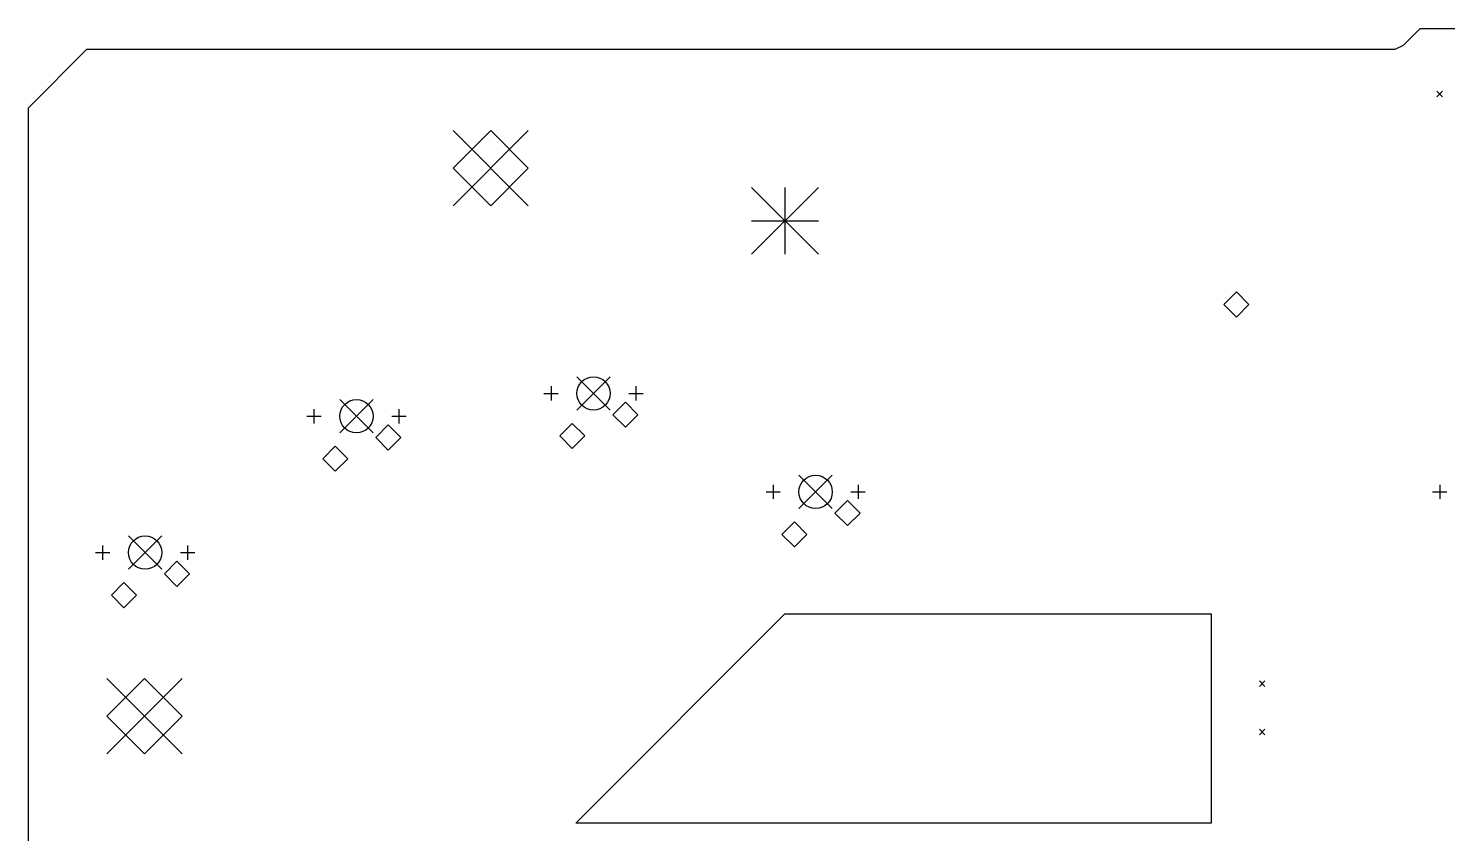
# Model space of a CAD drawing. Extents: x -27 to 322, y -216 to -27.
# Drawn here: x -25 to 144.8, y -123 to -26.8 of the extents above; entities that cross this region are included whole.
import ezdxf

# ---------------------------------------------------------------- set-up
doc = ezdxf.new("R2010")
doc.units = 0
doc.layers.add('BLACK', color=7, linetype='CONTINUOUS')

msp = doc.modelspace()

# ---------------------------------------------------------------- linework, layer by layer
at = {"layer": 'BLACK', "linetype": 'CONTINUOUS'}
for p, q in [((139.501, -28.7536), (141.501, -26.7536)), ((141.501, -26.7536), (153.501, -26.7536)), ((138.501, -29.2536), (139.501, -28.7536)), ((-24.9989, -36.2536), (-17.9989, -29.2536)), ((-17.9989, -29.2536), (138.501, -29.2536)), ((143.494, -34.2686), (144.144, -34.9186)), ((144.144, -34.2686), (143.494, -34.9186)), ((-24.9989, -176.254), (-24.9989, -36.2536)), ((25.8011, -38.9536), (34.8011, -47.9536)), ((34.8011, -38.9536), (25.8011, -47.9536)), ((30.3011, -38.9536), (25.8011, -43.4536)), ((34.8011, -43.4536), (30.3011, -38.9536)), ((25.8011, -43.4536), (30.3011, -47.9536)), ((30.3011, -47.9536), (34.8011, -43.4536)), ((61.5011, -45.7536), (69.5011, -53.7536)), ((69.5011, -45.7536), (61.5011, -53.7536)), ((65.5011, -45.7536), (65.5011, -53.7536)), ((61.5011, -49.7536), (69.5011, -49.7536)), ((119.501, -58.2536), (118.001, -59.7536)), ((121.001, -59.7536), (119.501, -58.2536)), ((118.001, -59.7536), (119.501, -61.2536)), ((119.501, -61.2536), (121.001, -59.7536)), ((37.5221, -69.5377), (37.5221, -71.2395)), ((40.6082, -68.3947), (44.596, -72.3825)), ((44.596, -68.3947), (40.6082, -72.3825)), ((47.6821, -69.5377), (47.6821, -71.2395)), ((12.2522, -71.1207), (16.24, -75.1085)), ((16.24, -71.1207), (12.2522, -75.1085)), ((36.6712, -70.3886), (38.373, -70.3886)), ((46.8312, -70.3886), (48.533, -70.3886)), ((9.1661, -72.2637), (9.1661, -73.9655)), ((19.3261, -72.2637), (19.3261, -73.9655)), ((46.4121, -71.4286), (44.9121, -72.9286)), ((44.9121, -72.9286), (46.4121, -74.4286)), ((47.9121, -72.9286), (46.4121, -71.4286)), ((46.4121, -74.4286), (47.9121, -72.9286)), ((8.3152, -73.1146), (10.017, -73.1146)), ((18.0561, -74.1546), (16.5561, -75.6546)), ((19.5561, -75.6546), (18.0561, -74.1546)), ((18.4752, -73.1146), (20.177, -73.1146)), ((40.0621, -73.9686), (38.5621, -75.4686)), ((41.5621, -75.4686), (40.0621, -73.9686)), ((16.5561, -75.6546), (18.0561, -77.1546)), ((18.0561, -77.1546), (19.5561, -75.6546)), ((38.5621, -75.4686), (40.0621, -76.9686)), ((40.0621, -76.9686), (41.5621, -75.4686)), ((11.7061, -76.6946), (10.2061, -78.1946)), ((13.2061, -78.1946), (11.7061, -76.6946)), ((10.2061, -78.1946), (11.7061, -79.6946)), ((11.7061, -79.6946), (13.2061, -78.1946)), ((64.0941, -81.3007), (64.0941, -83.0025)), ((67.1802, -80.1577), (71.168, -84.1455)), ((71.168, -80.1577), (67.1802, -84.1455)), ((74.2541, -81.3007), (74.2541, -83.0025)), ((143.826, -81.3007), (143.826, -83.0025)), ((63.2432, -82.1516), (64.945, -82.1516)), ((73.4032, -82.1516), (75.105, -82.1516)), ((142.975, -82.1516), (144.677, -82.1516)), ((72.9841, -83.1916), (71.4841, -84.6916)), ((71.4841, -84.6916), (72.9841, -86.1916)), ((74.4841, -84.6916), (72.9841, -83.1916)), ((72.9841, -86.1916), (74.4841, -84.6916)), ((66.6341, -85.7316), (65.1341, -87.2316)), ((68.1341, -87.2316), (66.6341, -85.7316)), ((-13.0278, -87.4237), (-9.04, -91.4115)), ((-9.04, -87.4237), (-13.0278, -91.4115)), ((65.1341, -87.2316), (66.6341, -88.7316)), ((66.6341, -88.7316), (68.1341, -87.2316)), ((-16.9648, -89.4176), (-15.263, -89.4176)), ((-16.1139, -88.5667), (-16.1139, -90.2685)), ((-6.8048, -89.4176), (-5.103, -89.4176)), ((-5.9539, -88.5667), (-5.9539, -90.2685)), ((-7.2239, -90.4576), (-8.7239, -91.9576)), ((-5.7239, -91.9576), (-7.2239, -90.4576)), ((-13.5739, -92.9976), (-15.0739, -94.4976)), ((-12.0739, -94.4976), (-13.5739, -92.9976)), ((-8.7239, -91.9576), (-7.2239, -93.4576)), ((-7.2239, -93.4576), (-5.7239, -91.9576)), ((-15.0739, -94.4976), (-13.5739, -95.9976)), ((-13.5739, -95.9976), (-12.0739, -94.4976)), ((40.5011, -121.754), (65.5011, -96.7536)), ((65.5011, -96.7536), (116.501, -96.7536)), ((116.501, -96.7536), (116.501, -121.754)), ((-15.5989, -104.454), (-6.5989, -113.454)), ((-6.5989, -104.454), (-15.5989, -113.454)), ((-11.0989, -104.454), (-15.5989, -108.954)), ((-6.5989, -108.954), (-11.0989, -104.454)), ((122.254, -104.756), (122.904, -105.406)), ((122.904, -104.756), (122.254, -105.406)), ((-15.5989, -108.954), (-11.0989, -113.454)), ((-11.0989, -113.454), (-6.5989, -108.954)), ((122.254, -110.536), (122.904, -111.186)), ((122.904, -110.536), (122.254, -111.186)), ((116.501, -121.754), (40.5011, -121.754))]:
    msp.add_line(p, q, dxfattribs=at)
at = {"layer": 'BLACK'}
for centre in [(42.6021, -70.3886), (14.2461, -73.1146), (69.1741, -82.1516), (-11.0339, -89.4176)]:
    msp.add_circle(centre, 1.9939, dxfattribs=at)

doc.saveas('drawing.dxf')
